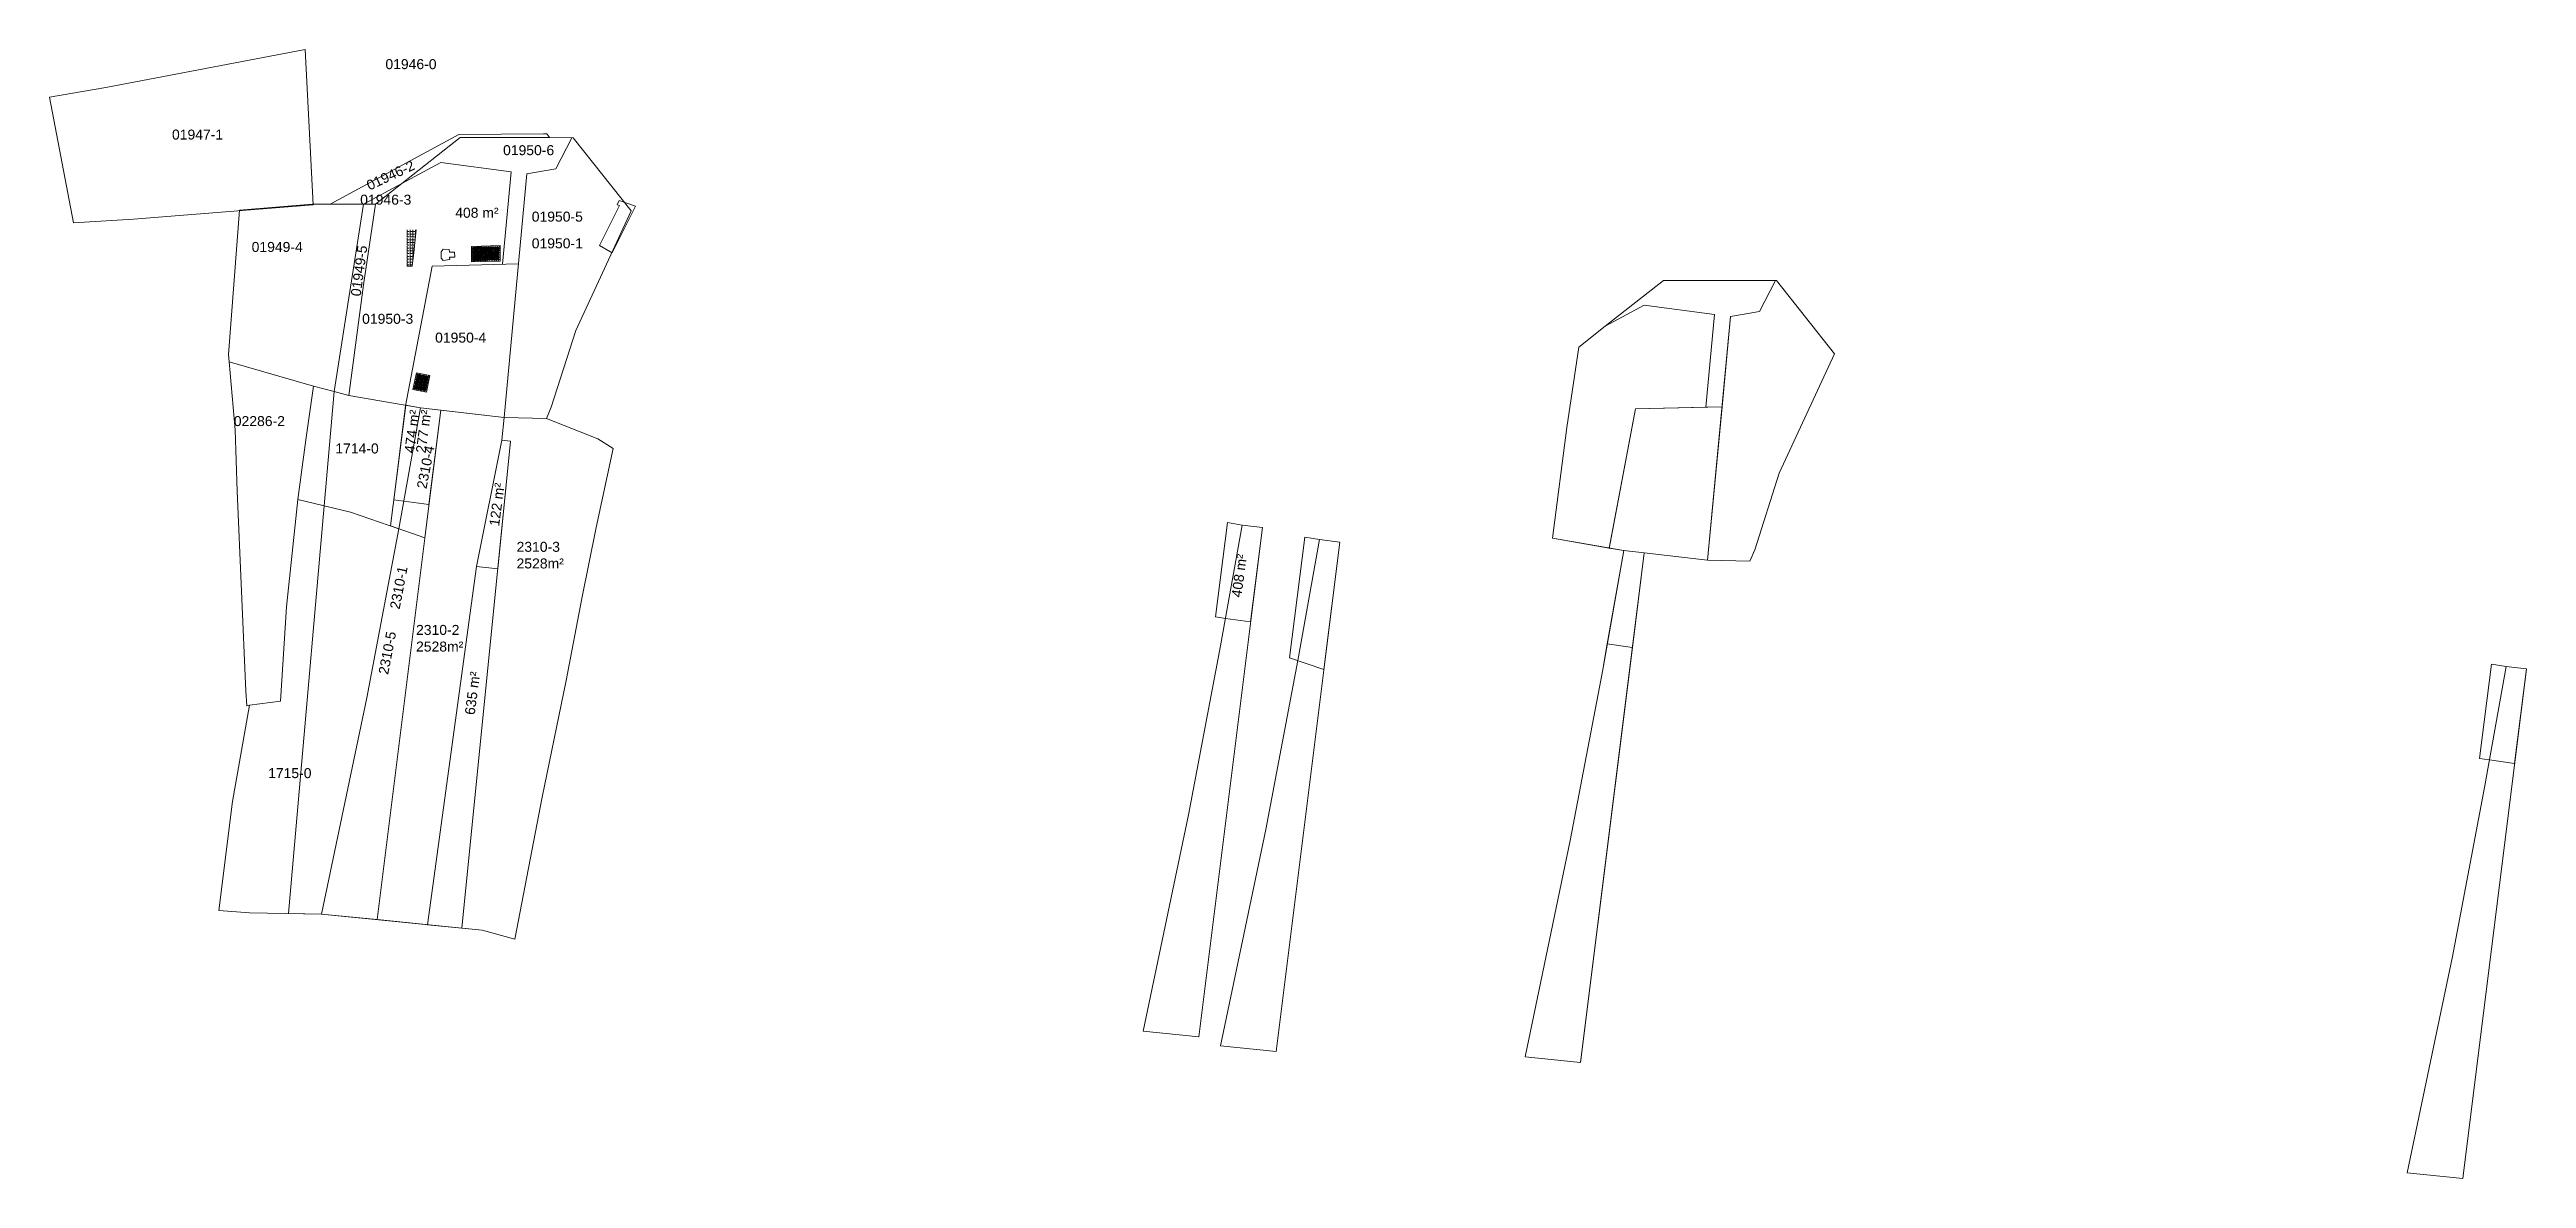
# Model space of a CAD drawing. Header units: metres. Extents: x 7518939 to 7519560, y 4698042 to 4698325.
import ezdxf

# ---------------------------------------------------------------- set-up
doc = ezdxf.new("R2010")
doc.units = ezdxf.units.M
doc.layers.get('0').update_dxf_attribs({"lineweight": 0})
for name, color, linetype, lineweight in [('ara ndrjet ekzekutuara', 7, 'Continuous', 0), ('ara ndrjet ekzekutuara variant', 5, 'Continuous', 0), ('ara pasuria e tere', 7, 'Continuous', 0), ('bunari', 4, 'Continuous', 0), ('koshi', 33, 'Continuous', 0), ('ndarjet naxhia', 1, 'Continuous', 0), ('Nr Parceles Baze', 7, 'Continuous', 0), ('Nr-Ri', 1, 'Continuous', 0), ('objekt', 42, 'Continuous', 0), ('Parc-Kojshi', 251, 'Continuous', 0), ('ParcBazePo', 7, 'Continuous', 0), ('rregullimi salihi', 5, 'Continuous', 0)]:
    doc.layers.add(name, color=color, linetype=linetype, lineweight=lineweight)
doc.layers.add('beton', color=7, linetype='Continuous', lineweight=0, true_color=0x74888b)
doc.styles.get("Standard").update_dxf_attribs({"font": 'arial.ttf'})

msp = doc.modelspace()

# ---------------------------------------------------------------- hatches: boundary and pattern name
at = {"layer": 'beton'}
h = msp.add_hatch(dxfattribs=at)
h.set_pattern_fill('ANGLE', color=256, scale=0.1)
h.set_pattern_definition([(0, (0, 0), (0, 0.6985), [0.508, -0.1905]), (90, (0, 0), (-0.6985, 4e-17), [0.508, -0.1905])])
h.paths.add_polyline_path([(7519030.64, 4698279.74), (7519028.29, 4698279.74), (7519028.29, 4698270.63), (7519029.59, 4698270.64), (7519030.03, 4698274.05)])
at = {"layer": 'koshi'}
h = msp.add_hatch(dxfattribs=at)
h.set_pattern_fill('ANSI37', color=256, scale=0.1)
h.set_pattern_definition([(45, (5.7915, 30.6241), (-0.224506403027, 0.224506403027), []), (135, (5.7915, 30.6241), (-0.224506403027, -0.224506403027), [])])
h.paths.add_polyline_path([(7519051.49, 4698275.56), (7519044.67, 4698275.38), (7519044.67, 4698271.89), (7519051.45, 4698272.06)])
h = msp.add_hatch(dxfattribs=at)
h.set_pattern_fill('ANSI37', color=256, scale=0.1)
h.set_pattern_definition([(45, (-8.57888, -2.4212), (-0.224506403027, 0.224506403027), []), (135, (-8.57888, -2.4212), (-0.224506403027, -0.224506403027), [])])
h.paths.add_polyline_path([(7519033.85, 4698243.06), (7519030.83, 4698243.63), (7519030.03, 4698239.84), (7519033.04, 4698239.28)])

# ---------------------------------------------------------------- linework, layer by layer
at = {"flags": 128}
msp.add_lwpolyline([(7519054.31, 4698226.79), (7519052.11, 4698227.01)], dxfattribs=at)
at = {"layer": 'ara ndrjet ekzekutuara', "flags": 128}
for points in [[(7519084.51, 4698284.45), (7519070.65, 4698254.53), (7519064.5, 4698235.29), (7519063.26, 4698232.45), (7519052.68, 4698232.69), (7519036.79, 4698234.53), (7519031.71, 4698235.12), (7519013.77, 4698238.24), (7519017.41, 4698265.95), (7519020.44, 4698286.12), (7519027.04, 4698291.33), (7519041.63, 4698302.84), (7519064.07, 4698302.84), (7519069.98, 4698302.81), (7519084.51, 4698284.45)], [(7519010.1, 4698239.19), (7519017.41, 4698286.12), (7519020.44, 4698286.12), (7519017.41, 4698265.95), (7519013.77, 4698238.24), (7519010.1, 4698239.19)], [(7519386.17, 4698248.67), (7519372.31, 4698218.74), (7519366.16, 4698199.5), (7519364.92, 4698196.66), (7519354.34, 4698196.9), (7519338.45, 4698198.74), (7519333.37, 4698199.33), (7519315.43, 4698202.45), (7519319.07, 4698230.16), (7519322.1, 4698250.33), (7519328.7, 4698255.54), (7519343.29, 4698267.06), (7519365.73, 4698267.06), (7519371.64, 4698267.02), (7519386.17, 4698248.67)], [(7519036.79, 4698234.53), (7519020.86, 4698106.86), (7519006.92, 4698108.25), (7519018.25, 4698162.48), (7519026.3, 4698204.81), (7519031.71, 4698235.12), (7519036.79, 4698234.53)], [(7519242.75, 4698205.15), (7519226.83, 4698077.48), (7519212.89, 4698078.87), (7519224.22, 4698133.1), (7519232.27, 4698175.43), (7519237.67, 4698205.74), (7519242.75, 4698205.15)], [(7519262.13, 4698201.49), (7519246.2, 4698073.82), (7519232.27, 4698075.21), (7519243.6, 4698129.44), (7519251.65, 4698171.77), (7519257.05, 4698202.08), (7519262.13, 4698201.49)], [(7519338.45, 4698198.74), (7519322.52, 4698071.07), (7519308.59, 4698072.47), (7519319.92, 4698126.7), (7519327.97, 4698169.02), (7519333.37, 4698199.33), (7519338.45, 4698198.74)], [(7519559.61, 4698169.67), (7519543.68, 4698042), (7519529.74, 4698043.4), (7519541.07, 4698097.63), (7519549.13, 4698139.95), (7519554.53, 4698170.26), (7519559.61, 4698169.67)]]:
    msp.add_lwpolyline(points, dxfattribs=at)
for points in [[(7519054.31, 4698226.79), (7519052.11, 4698227.01), (7519052.68, 4698232.69), (7519036.79, 4698234.53), (7519020.86, 4698106.86), (7519042.09, 4698104.73)], [(7519075.77, 4698205.15), (7519079.99, 4698224.9), (7519076.15, 4698227.38), (7519063.26, 4698232.45), (7519052.68, 4698232.69), (7519052.11, 4698227.01), (7519054.31, 4698226.79), (7519042.09, 4698104.73), (7519047.19, 4698104.22), (7519055.38, 4698101.95), (7519062.23, 4698137.55), (7519068.22, 4698166.79), (7519072.18, 4698187.33)]]:
    msp.add_lwpolyline(points, close=True, dxfattribs=at)
at = {"layer": 'ara ndrjet ekzekutuara variant', "flags": 128}
for points in [[(7519010.1, 4698239.19), (7518998.59, 4698108.4)], [(7519036.79, 4698234.53), (7519020.86, 4698106.86)]]:
    msp.add_lwpolyline(points, dxfattribs=at)
at = {"layer": 'ara pasuria e tere', "flags": 128}
msp.add_lwpolyline([(7519006.92, 4698108.25), (7519047.19, 4698104.22), (7519055.38, 4698101.95), (7519062.23, 4698137.55), (7519068.22, 4698166.79), (7519072.18, 4698187.33), (7519075.77, 4698205.15), (7519079.99, 4698224.9), (7519076.15, 4698227.38), (7519063.26, 4698232.45), (7519052.68, 4698232.69), (7519031.71, 4698235.12), (7519013.77, 4698238.24), (7519010.1, 4698239.19), (7519004.91, 4698240.54), (7518983.72, 4698246.63), (7518985.26, 4698229.59), (7518985.79, 4698214.19), (7518987.95, 4698164.09), (7518988.21, 4698160.47), (7518988.85, 4698160.57), (7518984.59, 4698136.43), (7518981.17, 4698109.17), (7518988.85, 4698108.57), (7519006.92, 4698108.25)], dxfattribs=at)
at = {"layer": 'beton', "elevation": 653.56, "flags": 128}
msp.add_lwpolyline([(7519028.29, 4698270.63), (7519029.59, 4698270.64), (7519030.03, 4698274.05), (7519030.64, 4698279.74)], dxfattribs=at)
at = {"layer": 'bunari', "elevation": 653.85}
msp.add_lwpolyline([(7519036.87, 4698272.64), (7519037.4, 4698272.04), (7519039.05, 4698272.29), (7519039.01, 4698272.86), (7519040.33, 4698272.88), (7519040.27, 4698274.12), (7519038.95, 4698274.1), (7519038.94, 4698274.77), (7519037.39, 4698274.86), (7519036.88, 4698274.24), (7519036.87, 4698272.64)], dxfattribs=at)
at = {"layer": 'koshi', "flags": 128}
for points in [[(7519044.47, 4698271.68), (7519044.47, 4698275.58), (7519051.69, 4698275.76), (7519051.65, 4698271.87)], [(7519033.19, 4698239.05), (7519034.08, 4698243.22), (7519030.68, 4698243.86), (7519029.79, 4698239.68)]]:
    msp.add_lwpolyline(points, close=True, dxfattribs=at)
at = {"layer": 'ndarjet naxhia', "flags": 128}
for points in [[(7519069.69, 4698302.81), (7519065.65, 4698295.03), (7519058.41, 4698293.74), (7519052.68, 4698232.69)], [(7519052.27, 4698271.08), (7519054.44, 4698294.27), (7519036.79, 4698296.59), (7519027.04, 4698291.33)], [(7519056.29, 4698271.18), (7519034.62, 4698270.63), (7519027.98, 4698235.63)], [(7519371.36, 4698267.03), (7519367.32, 4698259.25), (7519360.08, 4698257.96), (7519354.34, 4698196.9)], [(7519353.93, 4698235.3), (7519356.11, 4698258.48), (7519338.45, 4698260.81), (7519328.7, 4698255.54)], [(7519027.98, 4698235.63), (7519025.05, 4698212.08)], [(7519357.96, 4698235.4), (7519336.29, 4698234.84), (7519329.64, 4698199.84)], [(7519025.05, 4698212.08), (7519033.83, 4698210.85)]]:
    msp.add_lwpolyline(points, dxfattribs=at)
for points in [[(7519033.83, 4698210.85), (7519027.54, 4698211.73), (7519025.05, 4698212.08), (7519028.01, 4698235.76), (7519031.71, 4698235.12), (7519036.79, 4698234.53)], [(7519239.8, 4698181.47), (7519233.51, 4698182.35), (7519231.02, 4698182.7), (7519233.97, 4698206.38), (7519237.67, 4698205.74), (7519242.75, 4698205.15)]]:
    msp.add_lwpolyline(points, close=True, dxfattribs=at)
at = {"layer": 'Nr-Ri', "flags": 128}
for points in [[(7519371.36, 4698267.03), (7519365.73, 4698267.06), (7519343.29, 4698267.06), (7519328.7, 4698255.54), (7519338.45, 4698260.81), (7519356.11, 4698258.48), (7519353.93, 4698235.3), (7519357.96, 4698235.4), (7519360.08, 4698257.96), (7519367.32, 4698259.25)], [(7519386.17, 4698248.67), (7519371.64, 4698267.02), (7519371.36, 4698267.03), (7519367.32, 4698259.25), (7519360.08, 4698257.96), (7519354.34, 4698196.9), (7519364.92, 4698196.66), (7519366.16, 4698199.5), (7519372.31, 4698218.74)], [(7519356.11, 4698258.48), (7519338.45, 4698260.81), (7519328.7, 4698255.54), (7519322.1, 4698250.33), (7519319.07, 4698230.16), (7519315.43, 4698202.45), (7519329.67, 4698199.98), (7519336.29, 4698234.84), (7519353.93, 4698235.3)], [(7519357.96, 4698235.4), (7519336.29, 4698234.84), (7519329.67, 4698199.98), (7519333.37, 4698199.33), (7519338.45, 4698198.74), (7519354.34, 4698196.9)], [(7519338.45, 4698198.74), (7519333.37, 4698199.33), (7519329.2, 4698175.95), (7519335.5, 4698175.06)], [(7519335.5, 4698175.06), (7519329.2, 4698175.95), (7519327.97, 4698169.02), (7519319.92, 4698126.7), (7519308.59, 4698072.47), (7519322.52, 4698071.07)]]:
    msp.add_lwpolyline(points, close=True, dxfattribs=at)
at = {"layer": 'objekt', "flags": 128}
for points, elevation in [([(7519076.59, 4698275.82), (7519081.63, 4698285.79)], 659.61), ([(7519079.72, 4698273.95), (7519085.64, 4698285.66)], 659.61), ([(7519081.01, 4698286.01), (7519081.51, 4698287.1)], 660.46), ([(7519081.01, 4698286.01), (7519081.63, 4698285.79)], 660.47), ([(7519081.51, 4698287.1), (7519085.64, 4698285.66)], 660.46), ([(7519079.72, 4698273.95), (7519076.59, 4698275.82)], 659.61)]:
    msp.add_lwpolyline(points, dxfattribs=dict(at, elevation=elevation))
msp.add_lwpolyline([(7519054.31, 4698226.79), (7519052.11, 4698227.01), (7519045.73, 4698195.34), (7519051.11, 4698194.8)], close=True, dxfattribs=at)
at = {"layer": 'Parc-Kojshi', "flags": 128}
for points in [[(7518938.73, 4698312.96), (7518952.88, 4698315.39), (7519002.81, 4698324.89), (7519004.77, 4698285.98), (7518959.74, 4698282.41), (7518944.74, 4698281.44), (7518938.73, 4698312.96)], [(7519000.97, 4698212.18), (7518998.14, 4698185.28), (7518996.6, 4698161.57), (7518988.85, 4698160.57), (7518988.21, 4698160.47), (7518987.95, 4698164.09), (7518985.79, 4698214.19), (7518985.26, 4698229.59), (7518983.72, 4698246.63), (7519004.91, 4698240.54), (7519003.01, 4698227.06), (7519000.97, 4698212.18)], [(7519026.3, 4698204.81), (7519014.16, 4698208.99), (7519000.97, 4698212.18), (7519003.01, 4698227.06), (7519004.91, 4698240.54), (7519010.1, 4698239.19), (7519013.77, 4698238.24), (7519031.71, 4698235.12), (7519026.3, 4698204.81)]]:
    msp.add_lwpolyline(points, dxfattribs=at)
msp.add_lwpolyline([(7519026.3, 4698204.81), (7519014.16, 4698208.99), (7519000.97, 4698212.18), (7518998.14, 4698185.28), (7518996.6, 4698161.57), (7518988.85, 4698160.57), (7518984.59, 4698136.43), (7518981.17, 4698109.17), (7518988.85, 4698108.57), (7519006.92, 4698108.25), (7519018.25, 4698162.48)], close=True, dxfattribs=at)
at = {"layer": 'ParcBazePo', "flags": 128}
for points in [[(7519027.04, 4698291.33), (7519017.41, 4698286.12), (7519009.04, 4698286.15), (7519041.31, 4698303.58), (7519062.53, 4698303.74), (7519063.4, 4698303.75), (7519064.07, 4698302.84), (7519041.63, 4698302.84), (7519027.04, 4698291.33)], [(7519017.41, 4698286.12), (7519027.04, 4698291.33), (7519020.44, 4698286.12), (7519017.41, 4698286.12)], [(7519017.41, 4698286.12), (7519010.1, 4698239.19), (7519004.91, 4698240.54), (7518983.72, 4698246.63), (7518983.55, 4698248.47), (7518986.36, 4698284.64), (7519004.54, 4698286.16), (7519009.04, 4698286.15), (7519017.41, 4698286.12)], [(7519036.79, 4698234.53), (7519020.86, 4698106.86)]]:
    msp.add_lwpolyline(points, dxfattribs=at)
msp.add_lwpolyline([(7519036.79, 4698234.53), (7519031.71, 4698235.12), (7519013.77, 4698238.24), (7519010.1, 4698239.19), (7518998.59, 4698108.4), (7519006.92, 4698108.25), (7519020.86, 4698106.86)], close=True, dxfattribs=at)
at = {"layer": 'rregullimi salihi', "flags": 128}
for points in [[(7519032.8, 4698202.57), (7519036.79, 4698234.53), (7519031.71, 4698235.12), (7519028.01, 4698235.76), (7519024.23, 4698205.52)], [(7519054.31, 4698226.79), (7519052.11, 4698227.01), (7519045.73, 4698195.35), (7519033.51, 4698105.59), (7519042.09, 4698104.73)], [(7519258.14, 4698169.54), (7519262.13, 4698201.49), (7519257.05, 4698202.08), (7519253.35, 4698202.72), (7519249.58, 4698172.48)], [(7519556.65, 4698145.99), (7519550.36, 4698146.88), (7519547.87, 4698147.23), (7519550.83, 4698170.91), (7519554.53, 4698170.26), (7519559.61, 4698169.67)]]:
    msp.add_lwpolyline(points, close=True, dxfattribs=at)

# ---------------------------------------------------------------- texts
at = {"layer": 'Nr Parceles Baze'}
for s, rotation, p in [('01946-2', 25.10522, (7519018.94, 4698289.54)), ('01949-5', 82.25159, (7519016.69, 4698262.94)), ('2310-1', 79.12186, (7519026.46, 4698184.48))]:
    msp.add_text(s, height=2.5, rotation=rotation, dxfattribs=at).set_placement(p)
for s, p in [('01946-3', (7519016.6, 4698286.03)), ('01949-4', (7518989.39, 4698274.18)), ('01950-1', (7519059.6, 4698275.08))]:
    msp.add_text(s, height=2.5, dxfattribs=at).set_placement(p)
at = {"layer": 'Nr Parceles Baze', "color": 1}
msp.add_text('408 m²', height=2.5, dxfattribs=at).set_placement((7519040.42, 4698282.75))
for s, p in [('474 m²', (7519030.11, 4698223.65)), ('408 m²', (7519237.46, 4698187.49))]:
    msp.add_text(s, height=2.5, rotation=82.41168, dxfattribs=at).set_placement(p)
at = {"layer": 'Nr Parceles Baze', "char_height": 2.5, "width": 10.9902, "attachment_point": 1}
for s, insert in [('2310-3 2528m²', (7519055.8, 4698201.53)), ('2310-2 2528m²', (7519030.6, 4698180.71))]:
    msp.add_mtext(s, dxfattribs=dict(at, insert=insert))
at = {"layer": 'Nr-Ri'}
for s, p in [('01950-6', (7519052.41, 4698298.43)), ('01950-5', (7519059.6, 4698281.78)), ('01950-3', (7519017.08, 4698256.17)), ('01950-4', (7519035.38, 4698251.46))]:
    msp.add_text(s, height=2.5, dxfattribs=at).set_placement(p)
for s, p in [('2310-4', (7519033.2, 4698214.68)), ('2310-5', (7519023.59, 4698168.12))]:
    msp.add_text(s, height=2.5, rotation=79.12186, dxfattribs=at).set_placement(p)
at = {"layer": 'objekt'}
msp.add_text('122 m²', height=2.5, rotation=82.41168, dxfattribs=at).set_placement((7519051.41, 4698205.33))
at = {"layer": 'Parc-Kojshi'}
for s, p in [('01946-0', (7519022.92, 4698319.99)), ('01947-1', (7518969.42, 4698302.34)), ('02286-2', (7518984.92, 4698230.54)), ('1714-0', (7519010.37, 4698223.68)), ('1715-0', (7518993.52, 4698142.32))]:
    msp.add_text(s, height=2.5, dxfattribs=at).set_placement(p)
at = {"layer": 'rregullimi salihi'}
for s, p in [('277 m²', (7519032.99, 4698223.65)), ('635 m²', (7519045.27, 4698158.05))]:
    msp.add_text(s, height=2.5, rotation=82.41168, dxfattribs=at).set_placement(p)

doc.saveas('drawing.dxf')
